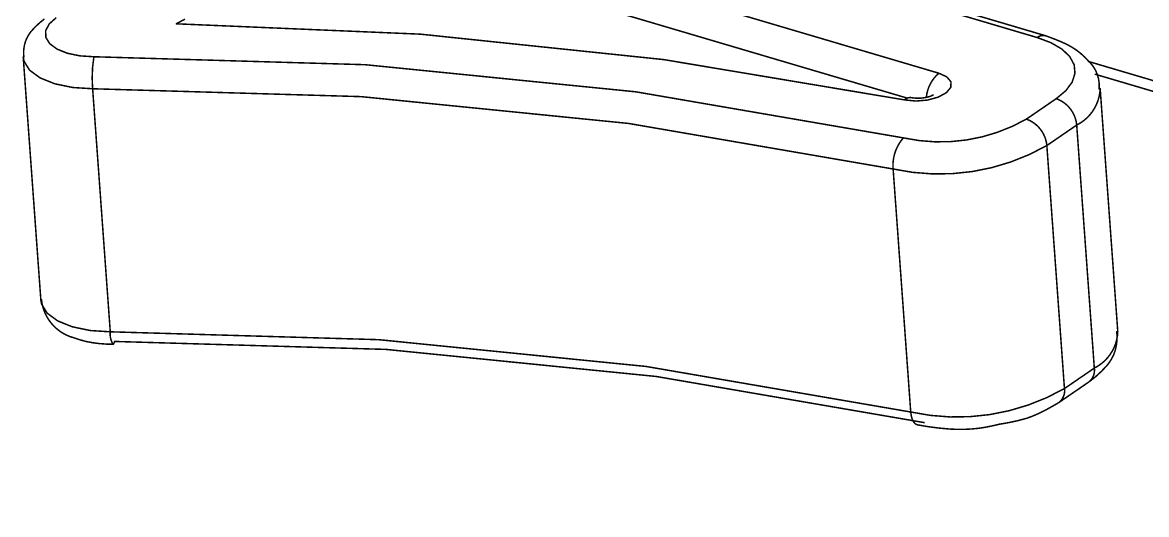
# Model space of a CAD drawing. Header units: inches. Extents: x 0 to 35.2, y -0.7 to 15.9.
# Drawn here: x 33.5498 to 33.9239, y 9.4648 to 9.6287 of the extents above; entities that cross this region are included whole.
import ezdxf

# ---------------------------------------------------------------- set-up
doc = ezdxf.new("R2010")
doc.units = ezdxf.units.IN
doc.header["$MEASUREMENT"] = 0
doc.layers.add('Dimensions', color=6, linetype='Continuous')

msp = doc.modelspace()

# ---------------------------------------------------------------- linework, layer by layer
at = {"layer": 'Dimensions', "const_width": 0.0005}
for points in [[(33.6121, 9.68351), (33.85479, 9.61177)], [(33.70717, 9.67696), (33.88754, 9.62364)], [(33.70991, 9.67757), (33.89028, 9.62426)], [(33.60789, 9.67334), (33.84429, 9.60347)], [(33.5587, 9.62818), (33.56105, 9.63028)], [(33.60098, 9.62822), (33.60386, 9.62978)], [(33.55752, 9.62593), (33.5587, 9.62818)], [(33.55752, 9.62593), (33.55758, 9.62368)], [(33.55758, 9.62368), (33.55888, 9.62159)], [(33.88754, 9.62364), (33.89209, 9.62194)], [(33.55888, 9.62159), (33.56132, 9.61979)], [(33.56132, 9.61979), (33.56475, 9.61841)], [(33.56475, 9.61841), (33.56893, 9.61754)], [(33.89209, 9.62194), (33.89574, 9.61981)], [(33.89574, 9.61981), (33.89835, 9.61733)], [(33.55005, 9.61713), (33.55031, 9.61578)], [(33.55005, 9.61711), (33.55592, 9.53617)], [(33.55031, 9.61578), (33.55216, 9.61278)], [(33.56893, 9.61754), (33.57357, 9.61725)], [(33.89835, 9.61733), (33.89983, 9.6146)], [(33.89983, 9.6146), (33.9001, 9.61172)], [(33.90455, 9.61569), (34.39802, 9.46983)], [(33.55216, 9.61278), (33.55565, 9.61022)], [(33.85479, 9.61177), (33.85743, 9.61056)], [(33.89917, 9.6088), (33.9001, 9.61172)], [(33.90687, 9.61141), (34.40205, 9.46505)], [(33.55565, 9.61022), (33.56055, 9.60824)], [(33.56055, 9.60824), (33.56652, 9.60701)], [(33.56652, 9.60701), (33.57315, 9.60659)], [(33.85731, 9.60529), (33.85878, 9.60708)], [(33.85743, 9.61056), (33.85883, 9.60892)], [(33.85878, 9.60708), (33.85883, 9.60892)], [(33.89707, 9.60596), (33.89917, 9.6088)], [(33.57315, 9.60659), (33.57902, 9.52565)], [(33.85105, 9.60283), (33.8546, 9.6038)], [(33.8546, 9.6038), (33.85731, 9.60529)], [(33.88394, 9.59648), (33.89388, 9.6033)], [(33.89388, 9.6033), (33.89707, 9.60596)], [(33.90849, 9.60664), (33.91435, 9.52571)], [(33.84342, 9.60287), (33.84714, 9.6025)], [(33.84714, 9.6025), (33.85105, 9.60283)], [(33.89074, 9.58768), (33.90068, 9.5945)], [(33.90068, 9.5945), (33.90654, 9.51356)], [(33.89074, 9.58768), (33.8966, 9.50675)], [(33.83958, 9.57987), (33.84544, 9.49894)], [(33.55592, 9.53617), (33.55617, 9.53484)], [(33.55617, 9.53484), (33.55803, 9.53185)], [(33.55803, 9.53185), (33.56152, 9.52928)], [(33.56152, 9.52928), (33.56642, 9.52731)], [(33.56642, 9.52731), (33.57239, 9.52607)], [(33.57239, 9.52607), (33.57902, 9.52565)], [(33.57995, 9.5215), (33.58005, 9.52154)], [(33.58005, 9.52154), (33.58025, 9.52185)], [(33.58025, 9.52185), (33.58044, 9.52244)], [(33.8966, 9.50675), (33.90654, 9.51356)], [(33.89476, 9.50211), (33.9047, 9.50893)], [(33.84544, 9.49894), (33.84562, 9.49765)], [(33.84562, 9.49765), (33.84594, 9.49654)], [(33.84594, 9.49654), (33.84639, 9.49566)], [(33.84639, 9.49566), (33.84695, 9.49503)], [(33.84695, 9.49503), (33.84761, 9.49469)], [(33.84761, 9.49469), (33.84772, 9.49466)]]:
    msp.add_lwpolyline(points, dxfattribs=at)
for points in [[(33.55269, 9.62571, -0.055451), (33.5571, 9.62984)], [(33.60098, 9.62822, -0.046351), (33.84342, 9.60287)], [(33.55027, 9.61716, -0.130505), (33.55109, 9.62312)], [(33.55109, 9.62312, -0.061278), (33.55269, 9.62571)], [(33.88754, 9.62364, -0.237218), (33.89028, 9.62426)], [(33.89028, 9.62426, -0.01554), (33.89574, 9.62213)], [(33.89574, 9.62213, -0.05211), (33.90056, 9.61948)], [(33.90056, 9.61948, -0.057946), (33.90445, 9.61597)], [(33.57315, 9.60659, -0.062874), (33.57357, 9.61725)], [(33.57357, 9.61725, -0.053005), (33.84301, 9.59023)], [(33.90445, 9.61597, -0.236165), (33.90813, 9.60655)], [(33.85064, 9.60374, -0.195927), (33.85479, 9.61177)], [(33.57315, 9.60659, -0.053005), (33.83958, 9.57987)], [(33.84342, 9.60287, -0.242447), (33.84551, 9.60365)], [(33.85103, 9.60382, -0.103695), (33.84551, 9.60365)], [(33.85293, 9.60453, -0.078859), (33.85103, 9.60382)], [(33.89388, 9.6033, -0.290623), (33.90068, 9.5945)], [(33.90849, 9.60659, -0.272569), (33.90068, 9.5945)], [(33.88394, 9.59648, -0.186042), (33.84301, 9.59023)], [(33.88394, 9.59648, -0.290623), (33.89074, 9.58768)], [(33.83958, 9.57987, -0.207447), (33.84301, 9.59023)], [(33.89074, 9.58768, -0.186042), (33.83958, 9.57987)], [(33.56688, 9.52366, -0.311289), (33.55614, 9.53631)], [(33.57995, 9.5215, -0.170063), (33.57902, 9.52565)], [(33.57902, 9.52565, -0.053005), (33.84544, 9.49894)], [(33.91435, 9.52571, -0.27419), (33.90654, 9.51356)], [(33.914, 9.52567, -0.126491), (33.91295, 9.51791)], [(33.57311, 9.52202, -0.049685), (33.56688, 9.52366)], [(33.57995, 9.5215, -0.038125), (33.57311, 9.52202)], [(33.58044, 9.52244, -0.053005), (33.84989, 9.49542)], [(33.91295, 9.51791, -0.063248), (33.91082, 9.51451)], [(33.91082, 9.51451, -0.057864), (33.9047, 9.50893)], [(33.90654, 9.51356, -0.268811), (33.9047, 9.50893)], [(33.8966, 9.50675, -0.186042), (33.84544, 9.49894)], [(33.8966, 9.50675, -0.268788), (33.89477, 9.50211)], [(33.89131, 9.50013, -0.019135), (33.88771, 9.49831)], [(33.89476, 9.50211, -0.006564), (33.89131, 9.50013)], [(33.87495, 9.49488, -0.017157), (33.86958, 9.49374)], [(33.88382, 9.49679, -0.034609), (33.87495, 9.49488)], [(33.88771, 9.49831, -0.029709), (33.88382, 9.49679)], [(33.85835, 9.49327, -0.029414), (33.84772, 9.49466)], [(33.86399, 9.4932, -0.024439), (33.85835, 9.49327)], [(33.86958, 9.49374, -0.031325), (33.86399, 9.4932)]]:
    msp.add_lwpolyline(points, format="xyb", dxfattribs=at)
at = {"layer": 'Dimensions', "const_width": 0.00025}
for points in [[(33.5574, 9.62593, 1), (33.55765, 9.62593, 1)], [(33.5574, 9.62593, 1), (33.55765, 9.62593, 1)], [(33.55858, 9.62818, 1), (33.55883, 9.62818, 1)], [(33.55858, 9.62818, 1), (33.55883, 9.62818, 1)], [(33.60086, 9.62822, 1), (33.60111, 9.62822, 1)], [(33.60086, 9.62822, 1), (33.60111, 9.62822, 1)], [(33.55096, 9.62312, 1), (33.55121, 9.62312, 1)], [(33.55096, 9.62312, 1), (33.55121, 9.62312, 1)], [(33.55257, 9.62571, 1), (33.55282, 9.62571, 1)], [(33.55257, 9.62571, 1), (33.55282, 9.62571, 1)], [(33.55746, 9.62368, 1), (33.55771, 9.62368, 1)], [(33.55746, 9.62368, 1), (33.55771, 9.62368, 1)], [(33.88742, 9.62364, 1), (33.88767, 9.62364, 1)], [(33.88742, 9.62364, 1), (33.88767, 9.62364, 1)], [(33.88742, 9.62364, 1), (33.88767, 9.62364, 1)], [(33.89015, 9.62426, 1), (33.8904, 9.62426, 1)], [(33.89015, 9.62426, 1), (33.8904, 9.62426, 1)], [(33.89016, 9.62426, 1), (33.89041, 9.62426, 1)], [(33.89562, 9.62213, 1), (33.89587, 9.62213, 1)], [(33.89562, 9.62213, 1), (33.89587, 9.62213, 1)], [(33.55875, 9.62159, 1), (33.559, 9.62159, 1)], [(33.55875, 9.62159, 1), (33.559, 9.62159, 1)], [(33.5612, 9.61979, 1), (33.56145, 9.61979, 1)], [(33.5612, 9.61979, 1), (33.56145, 9.61979, 1)], [(33.56463, 9.61841, 1), (33.56488, 9.61841, 1)], [(33.56463, 9.61841, 1), (33.56488, 9.61841, 1)], [(33.89197, 9.62194, 1), (33.89222, 9.62194, 1)], [(33.89197, 9.62194, 1), (33.89222, 9.62194, 1)], [(33.89562, 9.61981, 1), (33.89587, 9.61981, 1)], [(33.89562, 9.61981, 1), (33.89587, 9.61981, 1)], [(33.90044, 9.61948, 1), (33.90069, 9.61948, 1)], [(33.90044, 9.61948, 1), (33.90069, 9.61948, 1)], [(33.54993, 9.61713, 1), (33.55018, 9.61713, 1)], [(33.54993, 9.61711, 1), (33.55018, 9.61711, 1)], [(33.55015, 9.61716, 1), (33.5504, 9.61716, 1)], [(33.55018, 9.61578, 1), (33.55043, 9.61578, 1)], [(33.55018, 9.61578, 1), (33.55043, 9.61578, 1)], [(33.56881, 9.61754, 1), (33.56906, 9.61754, 1)], [(33.56881, 9.61754, 1), (33.56906, 9.61754, 1)], [(33.57345, 9.61725, 1), (33.5737, 9.61725, 1)], [(33.57345, 9.61725, 1), (33.5737, 9.61725, 1)], [(33.57345, 9.61725, 1), (33.5737, 9.61725, 1)], [(33.89823, 9.61733, 1), (33.89848, 9.61733, 1)], [(33.89823, 9.61733, 1), (33.89848, 9.61733, 1)], [(33.8997, 9.6146, 1), (33.89995, 9.6146, 1)], [(33.8997, 9.6146, 1), (33.89995, 9.6146, 1)], [(33.90432, 9.61597, 1), (33.90457, 9.61597, 1)], [(33.90432, 9.61597, 1), (33.90457, 9.61597, 1)], [(33.90443, 9.61569, 1), (33.90468, 9.61569, 1)], [(33.55203, 9.61278, 1), (33.55228, 9.61278, 1)], [(33.55203, 9.61278, 1), (33.55228, 9.61278, 1)], [(33.85466, 9.61177, 1), (33.85491, 9.61177, 1)], [(33.85466, 9.61177, 1), (33.85491, 9.61177, 1)], [(33.85466, 9.61177, 1), (33.85491, 9.61177, 1)], [(33.89998, 9.61172, 1), (33.90023, 9.61172, 1)], [(33.89998, 9.61172, 1), (33.90023, 9.61172, 1)], [(33.90674, 9.61141, 1), (33.90699, 9.61141, 1)], [(33.55553, 9.61022, 1), (33.55578, 9.61022, 1)], [(33.55553, 9.61022, 1), (33.55578, 9.61022, 1)], [(33.56043, 9.60824, 1), (33.56068, 9.60824, 1)], [(33.56043, 9.60824, 1), (33.56068, 9.60824, 1)], [(33.5664, 9.60701, 1), (33.56665, 9.60701, 1)], [(33.5664, 9.60701, 1), (33.56665, 9.60701, 1)], [(33.8573, 9.61056, 1), (33.85755, 9.61056, 1)], [(33.8573, 9.61056, 1), (33.85755, 9.61056, 1)], [(33.85866, 9.60708, 1), (33.85891, 9.60708, 1)], [(33.85866, 9.60708, 1), (33.85891, 9.60708, 1)], [(33.8587, 9.60892, 1), (33.85895, 9.60892, 1)], [(33.8587, 9.60892, 1), (33.85895, 9.60892, 1)], [(33.89905, 9.6088, 1), (33.8993, 9.6088, 1)], [(33.89905, 9.6088, 1), (33.8993, 9.6088, 1)], [(33.57303, 9.60659, 1), (33.57328, 9.60659, 1)], [(33.57303, 9.60659, 1), (33.57328, 9.60659, 1)], [(33.57303, 9.60659, 1), (33.57328, 9.60659, 1)], [(33.57303, 9.60659, 1), (33.57328, 9.60659, 1)], [(33.84416, 9.60347, 1), (33.84441, 9.60347, 1)], [(33.84538, 9.60365, 1), (33.84563, 9.60365, 1)], [(33.84538, 9.60365, 1), (33.84563, 9.60365, 1)], [(33.85051, 9.60374, 1), (33.85076, 9.60374, 1)], [(33.85091, 9.60382, 1), (33.85116, 9.60382, 1)], [(33.85091, 9.60382, 1), (33.85116, 9.60382, 1)], [(33.8528, 9.60453, 1), (33.85305, 9.60453, 1)], [(33.85448, 9.6038, 1), (33.85473, 9.6038, 1)], [(33.85448, 9.6038, 1), (33.85473, 9.6038, 1)], [(33.85718, 9.60529, 1), (33.85743, 9.60529, 1)], [(33.85718, 9.60529, 1), (33.85743, 9.60529, 1)], [(33.89376, 9.6033, 1), (33.89401, 9.6033, 1)], [(33.89376, 9.6033, 1), (33.89401, 9.6033, 1)], [(33.89376, 9.6033, 1), (33.89401, 9.6033, 1)], [(33.89695, 9.60596, 1), (33.8972, 9.60596, 1)], [(33.89695, 9.60596, 1), (33.8972, 9.60596, 1)], [(33.908, 9.60655, 1), (33.90825, 9.60655, 1)], [(33.90836, 9.60664, 1), (33.90861, 9.60664, 1)], [(33.90836, 9.60659, 1), (33.90861, 9.60659, 1)], [(33.8433, 9.60287, 1), (33.84355, 9.60287, 1)], [(33.8433, 9.60287, 1), (33.84355, 9.60287, 1)], [(33.8433, 9.60287, 1), (33.84355, 9.60287, 1)], [(33.84701, 9.6025, 1), (33.84726, 9.6025, 1)], [(33.84701, 9.6025, 1), (33.84726, 9.6025, 1)], [(33.85092, 9.60283, 1), (33.85117, 9.60283, 1)], [(33.85092, 9.60283, 1), (33.85117, 9.60283, 1)], [(33.88382, 9.59648, 1), (33.88407, 9.59648, 1)], [(33.88382, 9.59648, 1), (33.88407, 9.59648, 1)], [(33.88382, 9.59648, 1), (33.88407, 9.59648, 1)], [(33.90055, 9.5945, 1), (33.9008, 9.5945, 1)], [(33.90055, 9.5945, 1), (33.9008, 9.5945, 1)], [(33.90055, 9.5945, 1), (33.9008, 9.5945, 1)], [(33.90055, 9.5945, 1), (33.9008, 9.5945, 1)], [(33.84289, 9.59023, 1), (33.84314, 9.59023, 1)], [(33.84289, 9.59023, 1), (33.84314, 9.59023, 1)], [(33.84289, 9.59023, 1), (33.84314, 9.59023, 1)], [(33.89061, 9.58768, 1), (33.89086, 9.58768, 1)], [(33.89061, 9.58768, 1), (33.89086, 9.58768, 1)], [(33.89061, 9.58768, 1), (33.89086, 9.58768, 1)], [(33.89061, 9.58768, 1), (33.89086, 9.58768, 1)], [(33.83945, 9.57987, 1), (33.8397, 9.57987, 1)], [(33.83945, 9.57987, 1), (33.8397, 9.57987, 1)], [(33.83945, 9.57987, 1), (33.8397, 9.57987, 1)], [(33.83945, 9.57987, 1), (33.8397, 9.57987, 1)], [(33.55579, 9.53617, 1), (33.55604, 9.53617, 1)], [(33.55579, 9.53617, 1), (33.55604, 9.53617, 1)], [(33.55602, 9.53631, 1), (33.55627, 9.53631, 1)], [(33.55605, 9.53484, 1), (33.5563, 9.53484, 1)], [(33.55605, 9.53484, 1), (33.5563, 9.53484, 1)], [(33.5579, 9.53185, 1), (33.55815, 9.53185, 1)], [(33.5579, 9.53185, 1), (33.55815, 9.53185, 1)], [(33.5614, 9.52928, 1), (33.56165, 9.52928, 1)], [(33.5614, 9.52928, 1), (33.56165, 9.52928, 1)], [(33.56629, 9.52731, 1), (33.56654, 9.52731, 1)], [(33.56629, 9.52731, 1), (33.56654, 9.52731, 1)], [(33.57226, 9.52607, 1), (33.57251, 9.52607, 1)], [(33.57226, 9.52607, 1), (33.57251, 9.52607, 1)], [(33.57889, 9.52565, 1), (33.57914, 9.52565, 1)], [(33.57889, 9.52565, 1), (33.57914, 9.52565, 1)], [(33.57889, 9.52565, 1), (33.57914, 9.52565, 1)], [(33.57889, 9.52565, 1), (33.57914, 9.52565, 1)], [(33.91387, 9.52567, 1), (33.91412, 9.52567, 1)], [(33.91423, 9.52571, 1), (33.91448, 9.52571, 1)], [(33.91423, 9.52571, 1), (33.91448, 9.52571, 1)], [(33.56675, 9.52366, 1), (33.567, 9.52366, 1)], [(33.56675, 9.52366, 1), (33.567, 9.52366, 1)], [(33.57298, 9.52202, 1), (33.57323, 9.52202, 1)], [(33.57298, 9.52202, 1), (33.57323, 9.52202, 1)], [(33.57982, 9.5215, 1), (33.58007, 9.5215, 1)], [(33.57982, 9.5215, 1), (33.58007, 9.5215, 1)], [(33.57982, 9.5215, 1), (33.58007, 9.5215, 1)], [(33.57993, 9.52154, 1), (33.58018, 9.52154, 1)], [(33.57993, 9.52154, 1), (33.58018, 9.52154, 1)], [(33.58013, 9.52185, 1), (33.58038, 9.52185, 1)], [(33.58013, 9.52185, 1), (33.58038, 9.52185, 1)], [(33.58032, 9.52244, 1), (33.58057, 9.52244, 1)], [(33.58032, 9.52244, 1), (33.58057, 9.52244, 1)], [(33.91283, 9.51791, 1), (33.91308, 9.51791, 1)], [(33.91283, 9.51791, 1), (33.91308, 9.51791, 1)], [(33.90642, 9.51356, 1), (33.90667, 9.51356, 1)], [(33.90642, 9.51356, 1), (33.90667, 9.51356, 1)], [(33.90642, 9.51356, 1), (33.90667, 9.51356, 1)], [(33.90642, 9.51356, 1), (33.90667, 9.51356, 1)], [(33.91069, 9.51451, 1), (33.91094, 9.51451, 1)], [(33.91069, 9.51451, 1), (33.91094, 9.51451, 1)], [(33.89648, 9.50675, 1), (33.89673, 9.50675, 1)], [(33.89648, 9.50675, 1), (33.89673, 9.50675, 1)], [(33.89648, 9.50675, 1), (33.89673, 9.50675, 1)], [(33.89648, 9.50675, 1), (33.89673, 9.50675, 1)], [(33.90458, 9.50893, 1), (33.90483, 9.50893, 1)], [(33.90458, 9.50893, 1), (33.90483, 9.50893, 1)], [(33.90458, 9.50893, 1), (33.90483, 9.50893, 1)], [(33.84532, 9.49894, 1), (33.84557, 9.49894, 1)], [(33.84532, 9.49894, 1), (33.84557, 9.49894, 1)], [(33.84532, 9.49894, 1), (33.84557, 9.49894, 1)], [(33.84532, 9.49894, 1), (33.84557, 9.49894, 1)], [(33.89119, 9.50013, 1), (33.89144, 9.50013, 1)], [(33.89119, 9.50013, 1), (33.89144, 9.50013, 1)], [(33.89464, 9.50211, 1), (33.89489, 9.50211, 1)], [(33.89464, 9.50211, 1), (33.89489, 9.50211, 1)], [(33.89464, 9.50211, 1), (33.89489, 9.50211, 1)], [(33.84549, 9.49765, 1), (33.84574, 9.49765, 1)], [(33.84549, 9.49765, 1), (33.84574, 9.49765, 1)], [(33.84581, 9.49654, 1), (33.84606, 9.49654, 1)], [(33.84581, 9.49654, 1), (33.84606, 9.49654, 1)], [(33.84626, 9.49566, 1), (33.84651, 9.49566, 1)], [(33.84626, 9.49566, 1), (33.84651, 9.49566, 1)], [(33.84683, 9.49503, 1), (33.84708, 9.49503, 1)], [(33.84683, 9.49503, 1), (33.84708, 9.49503, 1)], [(33.84976, 9.49542, 1), (33.85001, 9.49542, 1)], [(33.87482, 9.49488, 1), (33.87507, 9.49488, 1)], [(33.87482, 9.49488, 1), (33.87507, 9.49488, 1)], [(33.88369, 9.49679, 1), (33.88394, 9.49679, 1)], [(33.88369, 9.49679, 1), (33.88394, 9.49679, 1)], [(33.88759, 9.49831, 1), (33.88784, 9.49831, 1)], [(33.88759, 9.49831, 1), (33.88784, 9.49831, 1)], [(33.84749, 9.49469, 1), (33.84774, 9.49469, 1)], [(33.84749, 9.49469, 1), (33.84774, 9.49469, 1)], [(33.8476, 9.49466, 1), (33.84785, 9.49466, 1)], [(33.84759, 9.49466, 1), (33.84784, 9.49466, 1)], [(33.85822, 9.49327, 1), (33.85847, 9.49327, 1)], [(33.85822, 9.49327, 1), (33.85847, 9.49327, 1)], [(33.86387, 9.4932, 1), (33.86412, 9.4932, 1)], [(33.86387, 9.4932, 1), (33.86412, 9.4932, 1)], [(33.86946, 9.49374, 1), (33.86971, 9.49374, 1)], [(33.86946, 9.49374, 1), (33.86971, 9.49374, 1)]]:
    msp.add_lwpolyline(points, format="xyb", close=True, dxfattribs=at)

doc.saveas('drawing.dxf')
